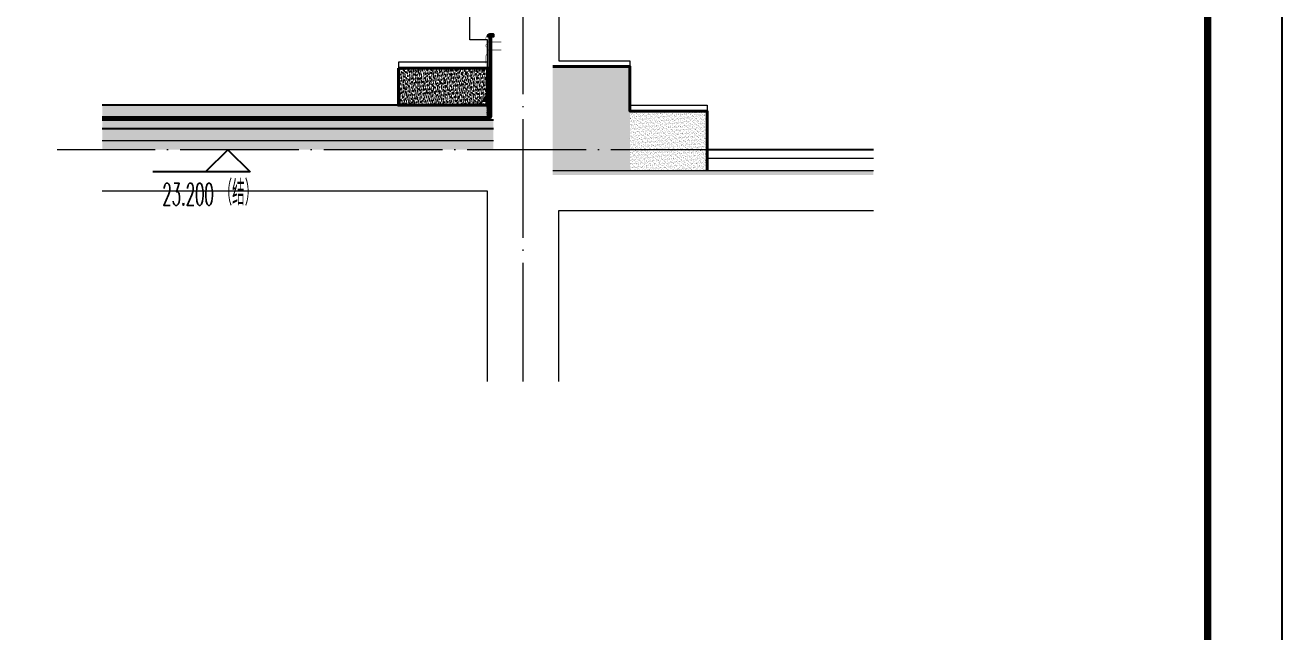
# Model space of a CAD drawing. Extents: x -518115 to 389031, y -231062 to 1628073.
# Drawn here: x 279046 to 283280, y -206288 to -204242 of the extents above; entities that cross this region are included whole.
import ezdxf

# ---------------------------------------------------------------- set-up
doc = ezdxf.new("R2010")
doc.units = 0
doc.header["$LTSCALE"] = 1000
doc.header["$MEASUREMENT"] = 0
doc.linetypes.add('DASH', pattern=[0.35, 0.25, -0.1])
doc.linetypes.add('DOTE', pattern=[2.42, 2, -0.2, 0.02, -0.2])
for name, color, linetype in [('3-屋面构造层', 157, 'Continuous'), ('DIM_ELEV', 3, 'Continuous'), ('SURFACE', 6, 'Continuous'), ('图框', 140, 'Continuous'), ('看线', 251, 'Continuous'), ('立面-看线', 251, 'Continuous')]:
    doc.layers.add(name, color=color, linetype=linetype)
for name, color, linetype, lineweight in [('DOTE', 19, 'DOTE', 9), ('PUB_HATCH', 8, 'Continuous', 9), ('WALL', 9, 'Continuous', 40), ('内粉刷', 37, 'Continuous', 9)]:
    doc.layers.add(name, color=color, linetype=linetype, lineweight=lineweight)
doc.layers.add('yichutu', color=7, linetype='Continuous', true_color=0xffffff, plot=False)
doc.styles.add('_TCH_DIM', font='SIMPLEX.shx', dxfattribs={"width": 0.7, "bigfont": 'GBCBIG.shx'})

# ---------------------------------------------------------------- blocks, each defined once
blk = doc.blocks.new('FGHFG4334GDFGDFFGGGGGGDFG4G')
at = {"layer": 'SURFACE', "const_width": 2.25}
for points in [[(46.5, 0), (0, 0)], [(46.5, -27.6), (0, -27.6)]]:
    blk.add_lwpolyline(points, dxfattribs=at)
at = {"layer": 'SURFACE', "const_width": 1.5}
blk.add_lwpolyline([(46.5, 17.2, -1), (46.5, 5.2), (46.5, -6.8, -1), (46.5, -18.8), (46.5, -36.8), (52.5, -48), (52.5, -72.8)], format="xyb", dxfattribs=at)
blk = doc.blocks.new('GFDDDDRG')
at = {"layer": '图框'}
blk.add_lwpolyline([(923309.8, -107437), (923309.8, -159999.5), (893609.8, -159999.5), (893609.8, -107437)], close=True, dxfattribs=at)
blk.add_lwpolyline([(923309.8, -107437), (923309.8, -159999.5), (893609.8, -159999.5), (893609.8, -107437)], close=True, dxfattribs=at)
at = {"layer": '图框', "const_width": 50}
blk.add_lwpolyline([(894109.8, -159499.5), (922809.8, -159499.5), (922809.8, -108687), (894109.8, -108687)], close=True, dxfattribs=at)
blk = doc.blocks.new('yct-1051-594-26275-14850-25-1002.0')
at = {"layer": 'yichutu', "color": 7, "true_color": 0xffffff}
blk.add_lwpolyline([(0, 0), (0, 14850), (26275, 14850), (26275, 0)], close=True, dxfattribs=at)

msp = doc.modelspace()

# ---------------------------------------------------------------- hatches: boundary and pattern name
at = {"layer": '3-屋面构造层'}
h = msp.add_hatch(dxfattribs=at)
h.set_pattern_fill('隔热材料01', color=256, scale=7.692308, style=0)
h.set_pattern_definition([(270, (-1698286.0808, -1090561.8002), (3.846153863, -7e-16), [0.385980771, -3.460173092]), (270, (-1698288.9622, -1090561.8002), (3.846153863, -7e-16), [0.385980771, -3.460173092]), (90, (-1698286.9998, -1090564.41), (-3.846153863, 2e-16), [0.385980771, -3.460173092]), (90, (-1698288.0433, -1090564.41), (-3.846153863, 2e-16), [0.385980771, -3.460173092]), (180, (-1698285.5975, -1090565.0283), (-5e-16, -3.846153863), [3.848019248, 0.0018653846]), (135, (-1698286.6711, -1090564.8353), (2e-16, 3.8461441747), [0.328307694, -5.110980792]), (116.56505, (-1698283.0571, -1090564.6032), (8.6793e-06, 3.8461487416), [0.215769232, -8.384500037]), (116.56505, (-1698286.9033, -1090564.6032), (8.6793e-06, 3.8461487416), [0.215769232, -8.384500037]), (153.43495, (-1698282.439, -1090565.0283), (-8.6793e-06, 3.8461487416), [0.431538463, -8.168730805]), (153.43495, (-1698286.2852, -1090565.0283), (-8.6793e-06, 3.8461487416), [0.431538463, -8.168730805]), (63.43495, (-1698283.1536, -1090564.0242), (-8.6793e-06, 3.8461487416), [2.054923086, -6.5453461826]), (63.43495, (-1698286.9998, -1090564.0242), (-8.6793e-06, 3.8461487416), [2.054923086, -6.5453461826]), (116.56505, (-1698282.2346, -1090561.8002), (8.6793e-06, 3.8461487416), [0.215769232, -8.384500037]), (116.56505, (-1698286.0808, -1090561.8002), (8.6793e-06, 3.8461487416), [0.215769232, -8.384500037]), (135, (-1698286.1773, -1090561.6073), (2e-16, 3.8461441747), [0.328307694, -5.110980792]), (153.43495, (-1698282.5633, -1090561.375), (-8.6793e-06, 3.8461487416), [0.431538463, -8.168730805]), (153.43495, (-1698286.4095, -1090561.375), (-8.6793e-06, 3.8461487416), [0.431538463, -8.168730805]), (45, (-1698288.8657, -1090561.6073), (2e-16, 3.8461441747), [0.328307694, -5.110980792]), (63.43495, (-1698285.116, -1090561.8002), (-8.6793e-06, 3.8461487416), [0.215769232, -8.384500037]), (63.43495, (-1698288.9622, -1090561.8002), (-8.6793e-06, 3.8461487416), [0.215769232, -8.384500037]), (26.56505, (-1698284.7875, -1090561.375), (8.6793e-06, 3.8461487416), [0.431538463, -8.168730805]), (26.56505, (-1698288.6336, -1090561.375), (8.6793e-06, 3.8461487416), [0.431538463, -8.168730805]), (116.56505, (-1698284.1971, -1090564.0242), (8.6793e-06, 3.8461487416), [2.054923086, -6.5453461826]), (116.56505, (-1698288.0433, -1090564.0242), (8.6793e-06, 3.8461487416), [2.054923086, -6.5453461826]), (45, (-1698288.372, -1090564.8353), (2e-16, 3.8461441747), [0.328307694, -5.110980792]), (63.43495, (-1698284.2936, -1090564.6032), (-8.6793e-06, 3.8461487416), [0.215769232, -8.384500037]), (63.43495, (-1698288.1397, -1090564.6032), (-8.6793e-06, 3.8461487416), [0.215769232, -8.384500037]), (26.56505, (-1698284.9117, -1090565.0283), (8.6793e-06, 3.8461487416), [0.431538463, -8.168730805]), (26.56505, (-1698288.758, -1090565.0283), (8.6793e-06, 3.8461487416), [0.431538463, -8.168730805])])
edge = h.paths.add_edge_path()
edge.add_arc((280613.2, -204281.5), 9.23, 90, 180, ccw=False)
edge.add_line((280613.2, -204272.3), (280624, -204272.3))
edge.add_line((280624, -204272.3), (280624, -204281.5))
edge.add_line((280624, -204281.5), (280604, -204281.5))
h = msp.add_hatch(dxfattribs=at)
h.set_pattern_fill('混凝土', color=256, scale=5, angle=-1.1458, style=0)
h.set_pattern_definition([(48.8542372, (-1781047.565, -1134653.66), (35.7930991, -3.8540962), [3.75, -41.25]), (353.8542372, (-1781047.565, -1134653.66), (-6.18413784, 37.7408106), [3, -33]), (99.3056372, (-1781044.582, -1134653.982), (29.6089874, 33.88669106), [3.1870095, -35.0571056]), (45.0384372, (-1781047.365, -1134643.663), (53.1858973, -9.3413237), [5.625, -61.875]), (95.4898372, (-1781042.933, -1134644.44), (47.6977146, 47.7616795), [4.7805144, -52.58565]), (350.0384372, (-1781047.365, -1134643.663), (47.6976773, 47.7617167), [4.5, -49.5]), (19.8542372, (-1781042.416, -1134646.262), (29.43684693, -20.72370726), [3.75, -41.25]), (324.8542372, (-1781042.416, -1134646.262), (12.88833923, 36.00698624), [3, -33]), (70.3056372, (-1781039.963, -1134647.99), (42.32519773, 15.28324586), [3.1870095, -35.0571056]), (36.35423716, (-1781047.565, -1134653.661), (0.9406985, 16.62920733), [0, -32.6, 0, -33.5, 0, -33.125]), (6.3542372, (-1781047.565, -1134653.661), (13.54517982, 19.45362572), [0, -19.1, 0, -31.85, 0, -12.625]), (326.35423716, (-1781058.713, -1134653.438), (26.66323482, -1.66123381), [0, -12.5, 0, -39, 0, -51.75]), (316.3542372, (-1781063.712, -1134653.338), (29.25356332, 4.4211788), [0, -16.25, 0, -25.9, 0, -36.75])])
h.paths.add_polyline_path([(279305.7, -204552.3), (279305.7, -204512.3), (280604, -204512.3), (280604, -204552.3)])
h = msp.add_hatch(dxfattribs=at)
h.set_pattern_fill('隔热材料03', color=256, scale=12.5, style=0)
h.set_pattern_definition([(113.578, (-2198703.4108, -716248.932), (-0.0086926214, 6.2699620763), [1.075, -0.5693125, 2.8375, -0.5693125, 1.075, -0.6825]), (66.42, (-2198701.7738, -716248.932), (2.7277878508, 6.04248e-05), [1.075, -0.5693125, 2.840375, -0.5693125, 1.075, -0.6825]), (180, (-2198701.774, -716248.932), (0, 6.25), [1.636625, -1.0910625]), (180, (-2198703.1376, -716243.307), (0, 6.25), [1.636625, -1.0910625]), (90, (-2198701.342, -716247.9428), (2.72775, 2e-16), [0.52175, -5.72825]), (90, (-2198702.706, -716244.8178), (2.72775, 2e-16), [0.52175, -5.72825]), (90, (-2198703.842, -716247.9428), (2.72775, 2e-16), [0.52175, -5.72825]), (90, (-2198705.206, -716244.8178), (2.72775, 2e-16), [0.52175, -5.72825])])
edge = h.paths.add_edge_path()
edge.add_line((280610.3, -204512.3), (280610.3, -204548.2))
edge.add_arc((280604, -204548.2), 6.25, -90, 0, ccw=False)
edge.add_line((280604, -204554.5), (280604, -204512.3))
edge.add_line((280604, -204512.3), (280610.3, -204512.3))
h = msp.add_hatch(dxfattribs=at)
h.set_pattern_fill('焦渣矿渣', color=256, scale=4, angle=-1.1458, style=0)
h.set_pattern_definition([(358.85423716, (-1781047.565, -1134643.661), (8.27546507, 13.69326162), [1.6, -14.4]), (298.85423716, (-1781047.565, -1134643.661), (15.99644496, -0.32013217), [1.6, -14.4]), (238.85423716, (-1781045.966, -1134643.693), (7.72097989, -14.01339379), [1.6, -14.4]), (268.8542372, (-1781041.166, -1134643.789), (15.83683295, -8.3183365), [2.4, -11.456]), (268.8542372, (-1781039.567, -1134643.821), (15.83683295, -8.3183365), [2.4, -11.456]), (268.8542372, (-1781037.967, -1134643.853), (15.83683295, -8.3183365), [2.4, -11.456])])
h.paths.add_polyline_path([(279305.7, -204592.3), (279305.7, -204562.3), (280624, -204562.3), (280624, -204592.3)])
h = msp.add_hatch(dxfattribs=at)
h.set_pattern_fill('加气混凝土', color=256, scale=5, style=0)
h.set_pattern_definition([(0, (-1781029.865, -1134671.96), (30, 60), [0, -60]), (0, (-1781064.965, -1134680.06), (30, 60), [0, -60]), (0, (-1781045.465, -1134680.66), (30, 60), [0, -60]), (0, (-1781024.165, -1134662.96), (30, 60), [0, -60]), (0, (-1781049.065, -1134683.66), (30, 60), [0, -60]), (0, (-1781018.165, -1134625.16), (30, 60), [0, -60]), (0, (-1781036.465, -1134629.96), (30, 60), [0, -60]), (0, (-1781026.865, -1134637.46), (30, 60), [0, -60]), (0, (-1781075.765, -1134638.66), (30, 60), [0, -60]), (0, (-1781046.365, -1134641.36), (30, 60), [0, -60]), (0, (-1781057.765, -1134656.66), (30, 60), [0, -60]), (0, (-1781057.165, -1134679.16), (30, 60), [0, -60]), (0, (-1781034.665, -1134681.56), (30, 60), [0, -60]), (0, (-1781018.165, -1134655.16), (30, 60), [0, -60]), (0, (-1781074.265, -1134664.46), (30, 60), [0, -60]), (0, (-1781069.165, -1134654.26), (30, 60), [0, -60]), (0, (-1781045.765, -1134658.46), (30, 60), [0, -60]), (0, (-1781054.165, -1134667.16), (30, 60), [0, -60]), (0, (-1781058.965, -1134647.36), (30, 60), [0, -60]), (0, (-1781051.465, -1134624.86), (30, 60), [0, -60]), (0, (-1781071.865, -1134677.06), (30, 60), [0, -60]), (0, (-1781038.865, -1134637.16), (30, 60), [0, -60]), (0, (-1781066.765, -1134636.26), (30, 60), [0, -60]), (0, (-1781071.565, -1134628.46), (30, 60), [0, -60]), (130.601294, (-1781021.851, -1134643.9466), (-149.999998343, 180.000000787), [2.6341554, -1103.7111]), (18.4349488, (-1781026.137, -1134642.804), (149.999999447, 59.999999557), [2.710524, -376.76279]), (90, (-1781026.137, -1134645.375), (30, 60), [2.5714284, -117.428565]), (161.565051, (-1781023.565, -1134646.232), (-150.000000755, 59.999995527), [2.710524, -376.76279]), (53.1301023, (-1781023.565, -1134646.232), (30.000000057, 59.99999997), [2.857143, -297.14285]), (135, (-1781021.28, -1134676.804), (-30.00000363, 59.99999594), [2.424366, -167.28126]), (45, (-1781024.708, -1134676.804), (29.9999998, 59.99999976), [2.424366, -167.28126]), (135, (-1781022.994, -1134678.518), (-30.00000363, 59.99999594), [2.424366, -167.28126]), (45, (-1781022.994, -1134678.518), (29.9999998, 59.99999976), [2.424366, -167.28126]), (116.565051, (-1781050.137, -1134636.52), (-5.2e-06, 119.9999967), [3.1943826, -63.88765]), (180, (-1781051.565, -1134633.66), (-30, 60), [3.4285716, -56.571425]), (63.4349488, (-1781056.42, -1134636.52), (3e-07, 119.9999994), [3.1943826, -63.88765]), (116.565051, (-1781054.994, -1134639.375), (-5.2e-06, 119.9999967), [3.1943826, -63.88765]), (0, (-1781054.994, -1134639.375), (30, 60), [3.4285716, -56.571425]), (63.4349488, (-1781051.565, -1134639.375), (3e-07, 119.9999994), [3.1943826, -63.88765]), (107.102728, (-1781027.5652, -1134656.8038), (-89.9999965592, 300.000000484), [3.8861346, -1628.29025]), (143.972626, (-1781028.708, -1134653.0895), (-569.999992774, 419.999999525), [3.8861346, -812.202]), (180, (-1781031.85, -1134650.804), (-30, 60), [3.7142856, -56.28571]), (36.0273733, (-1781038.708, -1134653.0895), (569.999995788, 419.999995472), [3.8861346, -812.202]), (71.5650511, (-1781039.851, -1134656.518), (90.000000462, 299.999999483), [3.6140316, -375.85928]), (107.102728, (-1781038.708, -1134660.2324), (-89.9999965592, 300.000000484), [3.8861346, -1628.29025]), (143.972626, (-1781035.565, -1134662.518), (-569.999992774, 419.999999525), [3.8861346, -812.202]), (0, (-1781035.565, -1134662.52), (30, 60), [3.7142856, -56.28571]), (36.0273733, (-1781031.851, -1134662.518), (569.999995788, 419.999995472), [3.8861346, -812.202]), (71.5650511, (-1781028.708, -1134660.232), (90.000000462, 299.999999483), [3.6140316, -375.85928]), (150.255118, (-1781026.994, -1134628.804), (-90.000000213, 59.999999257), [2.303502, -481.43196]), (90, (-1781028.994, -1134629.947), (30, 60), [2.2857144, -117.714275]), (29.7448813, (-1781028.994, -1134629.947), (90.000000053, 59.99999972), [2.303502, -481.43196]), (116.565051, (-1781040.994, -1134671.375), (-5.2e-06, 119.9999967), [3.1943826, -63.88765]), (168.690067, (-1781042.4224, -1134668.518), (-270.0000002, 59.999998494), [2.9137254, -608.96855]), (41.1859251, (-1781047.5652, -1134669.9466), (749.999995456, 659.999994229), [3.0371844, -1272.5802]), (90, (-1781047.565, -1134672.804), (30, 60), [2.857143, -117.14285]), (138.814074, (-1781045.2795, -1134674.8038), (-749.999986669, 660.0000042036), [3.0371844, -1272.5802]), (16.6992442, (-1781045.2795, -1134674.8038), (989.9999925516, 299.9999968578), [2.982945, -1249.85375]), (60.9453959, (-1781042.4224, -1134673.9466), (29.9999999204, 59.9999994693), [2.9416086, -1232.53395]), (109.983106, (-1781066.1366, -1134646.2324), (-150.000000565, 419.9999988885), [3.3442002, -1401.21975]), (155.556045, (-1781067.2795, -1134643.0895), (-390.0000014866, 179.9999962603), [3.4522986, -1446.51315]), (24.4439547, (-1781073.5652, -1134643.0895), (390.0000001945, 179.9999991342), [3.4522986, -1446.51315]), (70.0168934, (-1781074.708, -1134646.2324), (150.0000004522, 419.999998958), [3.3442002, -1401.21975]), (109.983106, (-1781073.5652, -1134649.3752), (-150.000000565, 419.9999988885), [3.3442002, -1401.21975]), (160.016893, (-1781070.4223, -1134650.518), (-150.000000088, 59.999997267), [3.3442002, -698.93775]), (19.9831065, (-1781070.4223, -1134650.518), (149.999999176, 59.999999905), [3.3442002, -698.93775]), (70.0168934, (-1781067.2795, -1134649.3752), (150.0000004522, 419.999998958), [3.3442002, -1401.21975]), (122.005383, (-1781043.851, -1134651.661), (-30.000004026, 59.999996937), [2.6954232, -563.3434]), (18.4349488, (-1781047.851, -1134650.232), (149.999999447, 59.999999557), [2.710524, -376.76279]), (90, (-1781047.85, -1134652.804), (30, 60), [2.5714284, -117.428565]), (161.565051, (-1781045.2795, -1134653.661), (-150.000000755, 59.999995527), [2.710524, -376.76279]), (54.4623222, (-1781045.2795, -1134653.661), (209.9999996957, 299.9999995506), [2.457807, -1029.82115]), (116.565051, (-1781061.28, -1134666.23), (-5.2e-06, 119.9999967), [3.1943826, -63.88765]), (180, (-1781062.71, -1134663.375), (-30, 60), [3.142857, -56.85714]), (59.0362434, (-1781067.565, -1134666.2324), (30.000000098, 59.999999709), [3.3319728, -696.3822]), (120.963756, (-1781065.851, -1134669.0895), (-30.0000041, 59.999997245), [3.3319728, -696.3822]), (0, (-1781065.85, -1134669.09), (30, 60), [3.142857, -56.85714]), (63.4349488, (-1781062.71, -1134669.09), (3e-07, 119.9999994), [3.1943826, -63.88765])])
h.paths.add_polyline_path([(280624, -204662.3), (279305.7, -204662.3), (279305.7, -204632.3), (280624, -204632.3)])
at = {"layer": '立面-看线'}
h = msp.add_hatch(dxfattribs=at)
h.set_pattern_fill('碎沙', color=256, scale=4)
h.set_pattern_definition([(37.5, (-520749.239, -589824.248), (-0.32000626, 9.78826475), [0, -7.7216, 0, -8.636, 0, -8.255]), (7.5, (-520749.239, -589824.248), (8.99046566, 14.33650201), [0, -4.1656, 0, -6.9596, 0, -2.667]), (327.5, (-520755.487, -589824.248), (15.819847405, 0.02874369), [0, -2.54, 0, -9.144, 0, -11.938]), (317.5, (-520755.487, -589824.248), (15.27112905, 4.45858647), [0, -1.27, 0, -5.9944, 0, -6.858])])
h.paths.add_polyline_path([(280604, -204512.3), (280604, -204387.3), (280304, -204387.3), (280304, -204512.3)])
h = msp.add_hatch(dxfattribs=at)
h.set_pattern_fill('碎沙', color=256, scale=4)
h.set_pattern_definition([(37.5, (-520309.239, -589746.581), (-0.32000626, 9.78826475), [0, -7.7216, 0, -8.636, 0, -8.255]), (7.5, (-520309.239, -589746.581), (8.99046566, 14.33650201), [0, -4.1656, 0, -6.9596, 0, -2.667]), (327.5, (-520315.487, -589746.581), (15.819847405, 0.02874369), [0, -2.54, 0, -9.144, 0, -11.938]), (317.5, (-520315.487, -589746.581), (15.27112905, 4.45858647), [0, -1.27, 0, -5.9944, 0, -6.858])])
edge = h.paths.add_edge_path()
edge.add_line((281084, -204732.3), (281084, -204382.3))
edge.add_line((281084, -204382.3), (280824, -204382.3))
edge.add_line((280824, -204387.3), (280824, -204712.3))
edge.add_line((280824, -204732.3), (281083.2, -204732.3))
h = msp.add_hatch(dxfattribs=at)
h.set_pattern_fill('碎沙', color=256, scale=4)
h.set_pattern_definition([(37.5, (-519969.239, -589985.9144), (-0.32000626, 9.78826475), [0, -7.7216, 0, -8.636, 0, -8.255]), (7.5, (-519969.239, -589985.914), (8.99046566, 14.33650201), [0, -4.1656, 0, -6.9596, 0, -2.667]), (327.5, (-519975.487, -589985.914), (15.819847405, 0.02874369), [0, -2.54, 0, -9.144, 0, -11.938]), (317.5, (-519975.487, -589985.914), (15.27112905, 4.45858647), [0, -1.27, 0, -5.9944, 0, -6.858])])
h.paths.add_polyline_path([(281344, -204732.3), (281344, -204532.3), (281084, -204532.3), (281084, -204732.3)])
h = msp.add_hatch(dxfattribs=at)
h.set_pattern_fill('HONEY', color=256, scale=7)
h.set_pattern_definition([(0, (-2497948.839, -1506185.928), (16.66875, 9.623705), [11.1125, -22.225]), (120, (-2497948.839, -1506185.928), (-16.66874801, 9.62370845), [11.1125, -22.225]), (60, (-2497948.839, -1506185.928), (1.99e-06, 19.24741345), [-22.225, 11.1125])])
h.paths.add_polyline_path([(280624, -204632.3), (279305.7, -204632.3), (279305.7, -204592.3), (280624, -204592.3)])
h = msp.add_hatch(dxfattribs=at)
h.set_pattern_fill('HONEY', color=256, scale=7)
h.set_pattern_definition([(0, (-520525.268, -590109.248), (16.66875, 9.623705), [11.1125, -22.225]), (120, (-520525.268, -590109.248), (-16.66874801, 9.62370845), [11.1125, -22.225]), (60, (-520525.268, -590109.248), (1.99e-06, 19.24741345), [-22.225, 11.1125])])
h.paths.add_polyline_path([(281904, -204747.3), (281904, -204732.3), (280824, -204732.3), (280824, -204747.3)])

# ---------------------------------------------------------------- linework, layer by layer
at = {"layer": '3-屋面构造层'}
for p, q in [((280610.3, -204512.3), (279305.7, -204512.3)), ((280604, -204512.3), (280604, -204554.5)), ((280604, -204552.3), (279305.7, -204552.3)), ((280624, -204562.3), (279305.7, -204562.3)), ((280624, -204592.3), (279305.7, -204592.3))]:
    msp.add_line(p, q, dxfattribs=at)
at = {"layer": '3-屋面构造层', "color": 251, "linetype": 'DASH', "ltscale": 0.05, "true_color": 0x636466, "const_width": 2.5}
for points in [[(280489, -204555.7), (280604, -204555.7, 0.414214), (280611.5, -204548.2), (280611.5, -204281.5)], [(280489, -204559.5), (280604, -204559.5, 0.414214), (280615.3, -204548.2), (280615.3, -204281.5)]]:
    msp.add_lwpolyline(points, format="xyb", dxfattribs=at)
at = {"layer": '3-屋面构造层', "color": 251, "true_color": 0x636466}
for points in [[(280489, -204557), (280604, -204557, 0.414214), (280612.8, -204548.2), (280612.8, -204281.5)], [(280489, -204554.5), (280604, -204554.5, 0.414214), (280610.3, -204548.2), (280610.3, -204281.5)], [(280489, -204558.2), (280604, -204558.2, 0.414214), (280614, -204548.2), (280614, -204281.5), (280616.5, -204281.5), (280616.5, -204548.2, -0.414214), (280604, -204560.7), (280489, -204560.7)]]:
    msp.add_lwpolyline(points, format="xyb", dxfattribs=at)
at = {"layer": '3-屋面构造层', "ltscale": 0.8}
msp.add_lwpolyline([(280604, -204281.5, -0.414214), (280613.2, -204272.3), (280624, -204272.3), (280624, -204281.5), (280604, -204281.5)], format="xyb", dxfattribs=at)
at = {"layer": '3-屋面构造层', "color": 251, "linetype": 'DASH', "ltscale": 0.05, "true_color": 0x636466, "const_width": 2.5}
for points in [[(280475.1, -204559.5), (279305.7, -204559.5)], [(280489, -204555.7), (280475.1, -204559.5)]]:
    msp.add_lwpolyline(points, dxfattribs=at)
at = {"layer": '3-屋面构造层', "color": 251, "true_color": 0x636466}
for points in [[(280475.1, -204558.2), (279305.7, -204558.2)], [(279305.7, -204560.7), (280475.1, -204560.7)], [(280488.4, -204554.6), (280474.5, -204558.4)], [(280475.7, -204560.6), (280489.6, -204556.9)]]:
    msp.add_lwpolyline(points, dxfattribs=at)
at = {"layer": '3-屋面构造层'}
msp.add_arc((280554, -204462.3), 50, 270, 360, dxfattribs=at)
at = {"layer": 'DIM_ELEV', "color": 3}
for p, q in [((279728.8, -204662.3), (279653.8, -204737.3)), ((279728.8, -204662.3), (279803.8, -204737.3)), ((279803.8, -204737.3), (279475.8, -204737.3))]:
    msp.add_line(p, q, dxfattribs=at)
at = {"layer": 'DOTE', "linetype": 'DOTE', "ltscale": 0.2}
for p, q in [((280724, -205443.1), (280724, -200662.3)), ((281904, -204662.3), (279154.5, -204662.3))]:
    msp.add_line(p, q, dxfattribs=at)
at = {"layer": 'PUB_HATCH', "color": 215, "true_color": 0xa953a0}
msp.add_line((280824, -204732.3), (281904, -204732.3), dxfattribs=at)
at = {"layer": 'WALL'}
msp.add_lwpolyline([(280304, -204387.3), (280604, -204387.3), (280604, -204512.3), (280304, -204512.3)], close=True, dxfattribs=at)
msp.add_lwpolyline([(280824, -204382.3), (281084, -204382.3), (281084, -204532.3), (281344, -204532.3), (281344, -204732.3)], dxfattribs=at)
at = {"layer": '内粉刷'}
msp.add_line((280624, -204632.3), (279305.7, -204632.3), dxfattribs=at)
for points in [[(280604, -204512.3), (280604, -204292.3), (280544, -204292.3), (280544, -204192.3), (280679, -204182.3)], [(280769, -204192.3), (280844, -204192.3), (280844, -204362.3)], [(280604, -204367.3), (280304, -204367.3), (280304, -204512.3)], [(280844, -204362.3), (281084, -204362.3), (281084, -204512.3), (281344, -204512.3), (281344, -204692.3)], [(281904, -204692.3), (281344, -204692.3)], [(280604, -205443.1), (280604, -204802.3), (279305.7, -204802.3)], [(280844, -205443.1), (280844, -204867.3), (281904, -204867.3)]]:
    msp.add_lwpolyline(points, dxfattribs=at)
at = {"layer": '看线', "color": 32}
msp.add_lwpolyline([(281904, -204662.3), (281343.9, -204662.5)], dxfattribs=at)

# ---------------------------------------------------------------- block references
at = {"xscale": 0.5, "yscale": 0.5, "zscale": 0.5}
msp.add_blockref('GFDDDDRG', (-178374.4, -141678.5), dxfattribs=at)
at = {"layer": '3-屋面构造层', "color": 1, "xscale": -1}
msp.add_blockref('FGHFG4334GDFGDFFGGGGGGDFG4G', (280650.5, -204298.7), dxfattribs=at)
at = {"layer": 'yichutu', "rotation": 270}
msp.add_blockref('yct-1051-594-26275-14850-25-1002.0', (268430.5, -195397), dxfattribs=at)

# ---------------------------------------------------------------- texts
at = {"layer": 'DIM_ELEV', "color": 7, "style": '_TCH_DIM'}
for s, height, width, p in [('23.200', 74.38, 0.494118, (279508.4, -204849.8)), ('（结）', 84.4, 0.7, (279700.9, -204849.8))]:
    msp.add_text(s, height=height, dxfattribs=dict(at, width=width)).set_placement(p)

doc.saveas('drawing.dxf')
